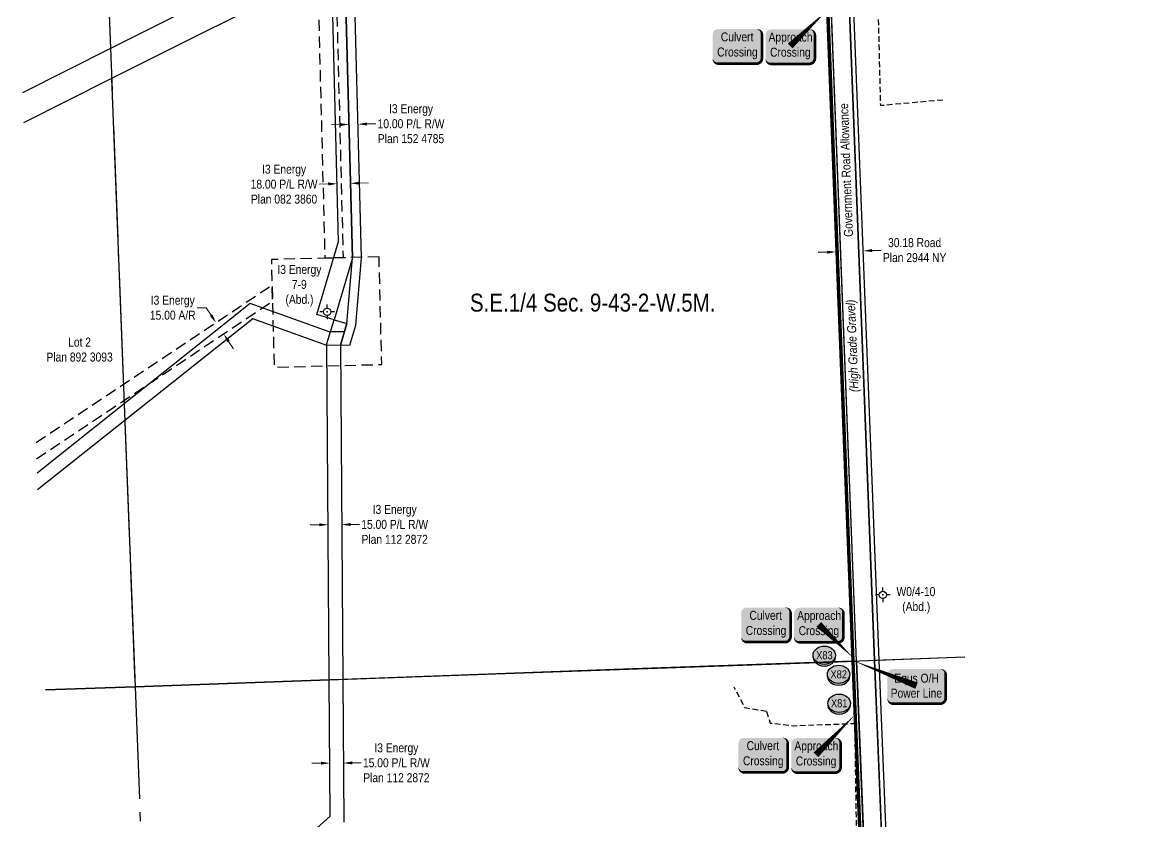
# Model space of a CAD drawing. Extents: x 683901 to 697439, y 5834844 to 5859401.
# Drawn here: x 687012 to 688258, y 5840493 to 5841384 of the extents above; entities that cross this region are included whole.
import ezdxf
from ezdxf.enums import TextEntityAlignment as Align

# ---------------------------------------------------------------- set-up
doc = ezdxf.new("R2010")
doc.units = 0
doc.header["$LTSCALE"] = 5
doc.header["$PDSIZE"] = 0.5
for name, pattern in [('foc-ACCESSROAD', [3.75, 2.5, -1.25]), ('foc-QUARTERLINE', [33, 25, -3, 2, -3]), ('UG_PIPE', [1.875, 1.25, -0.625])]:
    doc.linetypes.add(name, pattern=pattern)
doc.layers.get('Defpoints').update_dxf_attribs({"color": 9})
for name, color, linetype in [('AS-PIPE-UG', 44, 'UG_PIPE'), ('AS-POWER', 104, 'foc-POWER'), ('AS-POWER-T', 104, 'Continuous'), ('AS-TELEPHONE', 224, 'foc-TEL'), ('C-SYMBOL', 7, 'Continuous'), ('CG-NOTES', 7, 'Continuous'), ('F-AR', 190, 'foc-ACCESSROAD'), ('F-RW', 190, 'Continuous'), ('F-WS', 190, 'foc-ACCESSROAD'), ('F-WS-S', 190, 'Continuous'), ('L-QSEC', 8, 'foc-QUARTERLINE'), ('L-ROAD-T', 7, 'Continuous'), ('L-SEC', 7, 'Continuous'), ('L-TITLEDB', 4, 'Continuous'), ('L-TITLEDB-T', 4, 'Continuous'), ('P-CROSSINGS', 250, 'Continuous')]:
    doc.layers.add(name, color=color, linetype=linetype)
for name, color, linetype, lineweight in [('F-RW-T', 190, 'Continuous', 9), ('F-WS-T', 190, 'Continuous', 9), ('T-TEXT', 48, 'Continuous', 18)]:
    doc.layers.add(name, color=color, linetype=linetype, lineweight=lineweight)
doc.layers.add('oil_and_gas_wells_pt', color=7, linetype='Continuous', true_color=0xfc3d16)
doc.layers.add('P-PROPOSED-WL4', color=7, linetype='Continuous', true_color=0x5b5bc8)
doc.styles.add('175L', font='ARIALN.TTF', dxfattribs={"height": 20})
doc.styles.add('80', font='ARIALN.TTF', dxfattribs={"height": 10})
doc.styles.add('80CG', font='ARIALN.TTF', dxfattribs={"height": 10})
doc.styles.add('80L', font='ARIALN.TTF', dxfattribs={"height": 10})
doc.styles.add('80LS', font='ARIALNI.TTF', dxfattribs={"height": 10})
doc.styles.add('Crossing', font='ARIALN.TTF', dxfattribs={"height": 10})
doc.styles.add('foc-LtypeFont', font='ARIALN.TTF', dxfattribs={"height": 7.35})
doc.linetypes.add('foc-POWER', pattern='A,6,-1,["P",foc-LtypeFont,S=0.2,R=0,X=-0.625,Y=-0.75],-1.24,4', length=12.24)
doc.linetypes.add('foc-TEL', pattern='A,2,-1,["T",foc-LtypeFont,S=0.2,R=0,X=-0.425,Y=-0.75],-1.24,8', length=12.24)
doc.linetypes.add('foc-TEL-NOLINE', pattern='A,0,-2,["T",foc-LtypeFont,S=0.2,R=0,X=-0.425,Y=-0.75],-10.24', length=12.24)
doc.dimstyles.new('Compass 5 000', dxfattribs={"dimscale": 5, "dimtxt": 9, "dimasz": 2, "dimexe": 0.2, "dimexo": 0.0625, "dimgap": 0.5, "dimtad": 0, "dimtih": 1, "dimtoh": 1, "dimzin": 0, "dimdsep": 46, "dimtxsty": '80CG', "dimcen": 0.1, "dimse1": 1, "dimse2": 1, "dimclrd": 256, "dimclrt": 256, "dimaunit": 1, "dimadec": 4, "dimazin": 0, "dimtfac": 0.06, "dimtofl": 0, "dimtmove": 0, "dimatfit": 1, "dimfxl": 0.2, "dimtolj": 1, "dimtzin": 0, "dimlwd": -1, "dimarcsym": 0})

# ---------------------------------------------------------------- blocks, each defined once
blk = doc.blocks.new('*U993')
h = blk.add_hatch(color=59)
edge = h.paths.add_edge_path()
edge.add_line((-21.5, -20), (21.5, -20))
edge.add_arc((21.5, -14), 6, 270, 360)
edge.add_line((27.5, -14), (27.5, 12.5))
edge.add_arc((21.5, 12.5), 6, 0, 90)
edge.add_line((21.5, 18.5), (-21.5, 18.5))
edge.add_arc((-21.5, 12.5), 6, 90, 180)
edge.add_line((-27.5, 12.5), (-27.5, -14))
edge.add_arc((-21.5, -14), 6, 180, 270)
at = {"color": 1, "flags": 128}
blk.add_lwpolyline([(41.8, 40.3, 0, 7.5, 0), (0, 0, 0, 0, 0)], format="xyseb", dxfattribs=at)
blk.add_lwpolyline([(-21.5, -20, 3, 3, 0), (21.5, -20, 3, 3, 0.414214), (27.5, -14, 3, 3, 0), (27.5, 12.5, 3, 0, 0.414214), (21.5, 18.5, 0, 0, 0), (-21.5, 18.5, 0, 0, 0.414214), (-27.5, 12.5, 0, 0, 0), (-27.5, -14, 0, 3, 0.414214)], format="xyseb", close=True, dxfattribs=at)
at = {"color": 1, "style": '80'}
blk.add_attdef('ENTER_TEXT_001', (-36, -5), '', height=10, dxfattribs=at)
blk = doc.blocks.new('*U983')
h = blk.add_hatch(color=254)
edge = h.paths.add_edge_path()
edge.add_line((-21.5, -20), (21.5, -20))
edge.add_arc((21.5, -14), 6, 270, 360)
edge.add_line((27.5, -14), (27.5, 12.5))
edge.add_arc((21.5, 12.5), 6, 0, 90)
edge.add_line((21.5, 18.5), (-21.5, 18.5))
edge.add_arc((-21.5, 12.5), 6, 90, 180)
edge.add_line((-27.5, 12.5), (-27.5, -14))
edge.add_arc((-21.5, -14), 6, 180, 270)
at = {"color": 160, "flags": 128}
blk.add_lwpolyline([(-21.5, -20, 3, 3, 0), (21.5, -20, 3, 3, 0.414214), (27.5, -14, 3, 3, 0), (27.5, 12.5, 3, 0, 0.414214), (21.5, 18.5, 0, 0, 0), (-21.5, 18.5, 0, 0, 0.414214), (-27.5, 12.5, 0, 0, 0), (-27.5, -14, 0, 3, 0.414214)], format="xyseb", close=True, dxfattribs=at)
at = {"color": 160, "style": '80'}
blk.add_attdef('ENTER_TEXT_001', (-26.8, -4.9), '', height=10, dxfattribs=at)
blk = doc.blocks.new('*U984')
h = blk.add_hatch(color=59)
edge = h.paths.add_edge_path()
edge.add_line((-21.5, -20), (21.5, -20))
edge.add_arc((21.5, -14), 6, 270, 360)
edge.add_line((27.5, -14), (27.5, 12.5))
edge.add_arc((21.5, 12.5), 6, 0, 90)
edge.add_line((21.5, 18.5), (-21.5, 18.5))
edge.add_arc((-21.5, 12.5), 6, 90, 180)
edge.add_line((-27.5, 12.5), (-27.5, -14))
edge.add_arc((-21.5, -14), 6, 180, 270)
at = {"color": 1, "flags": 128}
blk.add_lwpolyline([(-21.5, -20, 3, 3, 0), (21.5, -20, 3, 3, 0.414214), (27.5, -14, 3, 3, 0), (27.5, 12.5, 3, 0, 0.414214), (21.5, 18.5, 0, 0, 0), (-21.5, 18.5, 0, 0, 0.414214), (-27.5, 12.5, 0, 0, 0), (-27.5, -14, 0, 3, 0.414214)], format="xyseb", close=True, dxfattribs=at)
blk.add_lwpolyline([(38.4, -37.3, 0, 7.5, 0), (0, 0, 0, 0, 0)], format="xyseb", dxfattribs=at)
at = {"color": 1, "style": '80'}
blk.add_attdef('ENTER_TEXT_001', (-36, -5), '', height=10, dxfattribs=at)
blk = doc.blocks.new('*U985')
h = blk.add_hatch(color=254)
edge = h.paths.add_edge_path()
edge.add_line((-21.5, -20), (21.5, -20))
edge.add_arc((21.5, -14), 6, 270, 360)
edge.add_line((27.5, -14), (27.5, 12.5))
edge.add_arc((21.5, 12.5), 6, 0, 90)
edge.add_line((21.5, 18.5), (-21.5, 18.5))
edge.add_arc((-21.5, 12.5), 6, 90, 180)
edge.add_line((-27.5, 12.5), (-27.5, -14))
edge.add_arc((-21.5, -14), 6, 180, 270)
at = {"color": 160, "flags": 128}
blk.add_lwpolyline([(-21.5, -20, 3, 3, 0), (21.5, -20, 3, 3, 0.414214), (27.5, -14, 3, 3, 0), (27.5, 12.5, 3, 0, 0.414214), (21.5, 18.5, 0, 0, 0), (-21.5, 18.5, 0, 0, 0.414214), (-27.5, 12.5, 0, 0, 0), (-27.5, -14, 0, 3, 0.414214)], format="xyseb", close=True, dxfattribs=at)
at = {"color": 160, "style": '80'}
blk.add_attdef('ENTER_TEXT_001', (-26.8, -4.9), '', height=10, dxfattribs=at)
blk = doc.blocks.new('*U986')
h = blk.add_hatch(color=59)
edge = h.paths.add_edge_path()
edge.add_line((-21.5, -20), (21.5, -20))
edge.add_arc((21.5, -14), 6, 270, 360)
edge.add_line((27.5, -14), (27.5, 12.5))
edge.add_arc((21.5, 12.5), 6, 0, 90)
edge.add_line((21.5, 18.5), (-21.5, 18.5))
edge.add_arc((-21.5, 12.5), 6, 90, 180)
edge.add_line((-27.5, 12.5), (-27.5, -14))
edge.add_arc((-21.5, -14), 6, 180, 270)
at = {"color": 1, "flags": 128}
blk.add_lwpolyline([(43.8, 45, 0, 7.5, 0), (0, 0, 0, 0, 0)], format="xyseb", dxfattribs=at)
blk.add_lwpolyline([(-21.5, -20, 3, 3, 0), (21.5, -20, 3, 3, 0.414214), (27.5, -14, 3, 3, 0), (27.5, 12.5, 3, 0, 0.414214), (21.5, 18.5, 0, 0, 0), (-21.5, 18.5, 0, 0, 0.414214), (-27.5, 12.5, 0, 0, 0), (-27.5, -14, 0, 3, 0.414214)], format="xyseb", close=True, dxfattribs=at)
at = {"color": 1, "style": '80'}
blk.add_attdef('ENTER_TEXT_001', (-36, -5), '', height=10, dxfattribs=at)
blk = doc.blocks.new('*U987')
h = blk.add_hatch(color=254)
edge = h.paths.add_edge_path()
edge.add_line((-21.5, -20), (21.5, -20))
edge.add_arc((21.5, -14), 6, 270, 360)
edge.add_line((27.5, -14), (27.5, 12.5))
edge.add_arc((21.5, 12.5), 6, 0, 90)
edge.add_line((21.5, 18.5), (-21.5, 18.5))
edge.add_arc((-21.5, 12.5), 6, 90, 180)
edge.add_line((-27.5, 12.5), (-27.5, -14))
edge.add_arc((-21.5, -14), 6, 180, 270)
at = {"color": 160, "flags": 128}
blk.add_lwpolyline([(-21.5, -20, 3, 3, 0), (21.5, -20, 3, 3, 0.414214), (27.5, -14, 3, 3, 0), (27.5, 12.5, 3, 0, 0.414214), (21.5, 18.5, 0, 0, 0), (-21.5, 18.5, 0, 0, 0.414214), (-27.5, 12.5, 0, 0, 0), (-27.5, -14, 0, 3, 0.414214)], format="xyseb", close=True, dxfattribs=at)
at = {"color": 160, "style": '80'}
blk.add_attdef('ENTER_TEXT_001', (-26.8, -4.9), '', height=10, dxfattribs=at)
blk = doc.blocks.new('*D1265')
at = {"layer": 'Defpoints', "color": 0, "transparency": 16777216}
for p in [(687376.1, 5841284.3), (687386.1, 5841284.6), (687386.5, 5841270.5)]:
    blk.add_point(p, dxfattribs=at)
at = {"layer": 'F-RW-T', "transparency": 16777216}
for p, q in [((687366.5, 5841270), (687356.5, 5841269.7)), ((687396.5, 5841270.8), (687406.5, 5841271))]:
    blk.add_line(p, q, dxfattribs=at)
for points in [[(687366.4, 5841271.7), (687366.5, 5841268.3), (687376.5, 5841270.3)], [(687396.4, 5841272.4), (687396.5, 5841269.1), (687386.5, 5841270.5)]]:
    blk.add_solid(points, dxfattribs=at)
at = {"layer": 'F-RW-T', "transparency": 16777216, "insert": (687445.6, 5841271), "char_height": 10, "attachment_point": 5, "style": '80CG'}
blk.add_mtext('\\A1;I3 Energy\\P10.00 P/L R/W\\PPlan 152 4785', dxfattribs=at)
blk = doc.blocks.new('*D1270')
at = {"layer": 'Defpoints', "color": 0, "transparency": 16777216}
for p in [(687363.2, 5841206.2), (687363.2, 5841204.1), (687378.2, 5841206.6)]:
    blk.add_point(p, dxfattribs=at)
at = {"layer": 'F-RW-T', "transparency": 16777216}
for p, q in [((687353.2, 5841203.9), (687343.2, 5841203.6)), ((687388.2, 5841204.8), (687398.2, 5841205.1))]:
    blk.add_line(p, q, dxfattribs=at)
for points in [[(687353.2, 5841205.6), (687353.3, 5841202.2), (687363.2, 5841204.1)], [(687388.2, 5841206.5), (687388.2, 5841203.1), (687378.2, 5841204.5)]]:
    blk.add_solid(points, dxfattribs=at)
at = {"layer": 'F-RW-T', "transparency": 16777216, "insert": (687304.1, 5841203.6), "char_height": 10, "attachment_point": 5, "style": '80CG'}
blk.add_mtext('\\A1;I3 Energy\\P18.00 P/L R/W\\PPlan 082 3860', dxfattribs=at)
blk = doc.blocks.new('*D1271')
at = {"layer": 'Defpoints', "color": 0, "transparency": 16777216}
for p in [(687353.3, 5840826.1), (687368.3, 5840826.2), (687368.3, 5840824.2)]:
    blk.add_point(p, dxfattribs=at)
at = {"layer": 'F-RW-T', "transparency": 16777216}
for p, q in [((687343.3, 5840824.1), (687333.3, 5840824)), ((687378.3, 5840824.3), (687388.3, 5840824.4))]:
    blk.add_line(p, q, dxfattribs=at)
for points in [[(687343.3, 5840825.7), (687343.3, 5840822.4), (687353.3, 5840824.1)], [(687378.3, 5840826), (687378.3, 5840822.7), (687368.3, 5840824.2)]]:
    blk.add_solid(points, dxfattribs=at)
at = {"layer": 'F-RW-T', "transparency": 16777216, "insert": (687427.4, 5840824.4), "char_height": 10, "attachment_point": 5, "style": '80CG'}
blk.add_mtext('\\A1;I3 Energy\\P15.00 P/L R/W\\PPlan 112 2872', dxfattribs=at)
blk = doc.blocks.new('*D1272')
at = {"layer": 'Defpoints', "color": 0, "transparency": 16777216}
for p in [(687355.2, 5840560.4), (687370.2, 5840560.5), (687370.2, 5840558.5)]:
    blk.add_point(p, dxfattribs=at)
at = {"layer": 'F-RW-T', "transparency": 16777216}
for p, q in [((687345.2, 5840558.4), (687335.2, 5840558.3)), ((687380.2, 5840558.6), (687390.2, 5840558.7))]:
    blk.add_line(p, q, dxfattribs=at)
for points in [[(687345.2, 5840560), (687345.2, 5840556.7), (687355.2, 5840558.4)], [(687380.2, 5840560.3), (687380.2, 5840556.9), (687370.2, 5840558.5)]]:
    blk.add_solid(points, dxfattribs=at)
at = {"layer": 'F-RW-T', "transparency": 16777216, "insert": (687429.3, 5840558.7), "char_height": 10, "attachment_point": 5, "style": '80CG'}
blk.add_mtext('\\A1;I3 Energy\\P15.00 P/L R/W\\PPlan 112 2872', dxfattribs=at)
blk = doc.blocks.new('*D1319')
at = {"layer": 'Defpoints', "color": 0, "transparency": 16777216}
for p in [(687228.3, 5841049.2), (687231.2, 5841051.1), (687239.5, 5841038.6)]:
    blk.add_point(p, dxfattribs=at)
at = {"layer": 'F-RW-T', "transparency": 16777216}
for p, q in [((687217.2, 5841065.9), (687207.2, 5841065.9)), ((687222.8, 5841057.5), (687217.2, 5841065.9)), ((687242.2, 5841028.4), (687247.8, 5841020.1))]:
    blk.add_line(p, q, dxfattribs=at)
for points in [[(687224.2, 5841058.5), (687221.4, 5841056.6), (687228.3, 5841049.2)], [(687243.6, 5841029.4), (687240.8, 5841027.5), (687236.7, 5841036.7)]]:
    blk.add_solid(points, dxfattribs=at)
at = {"layer": 'F-RW-T', "transparency": 16777216, "insert": (687180, 5841065.9), "char_height": 10, "attachment_point": 5, "style": '80CG'}
blk.add_mtext('\\A1;I3 Energy\\P15.00 A/R', dxfattribs=at)
blk = doc.blocks.new('*D1140')
at = {"layer": 'Defpoints', "color": 0, "transparency": 16777216}
for p in [(687949.5, 5841133.3), (687919.4, 5841132.1), (687919.5, 5841128.2)]:
    blk.add_point(p, dxfattribs=at)
at = {"layer": 'L-TITLEDB-T', "transparency": 16777216}
for p, q in [((687909.6, 5841127.8), (687899.6, 5841127.4)), ((687959.7, 5841129.7), (687969.7, 5841130.1))]:
    blk.add_line(p, q, dxfattribs=at)
for points in [[(687909.5, 5841129.4), (687909.6, 5841126.1), (687919.5, 5841128.2)], [(687959.6, 5841131.4), (687959.8, 5841128), (687949.7, 5841129.3)]]:
    blk.add_solid(points, dxfattribs=at)
at = {"layer": 'L-TITLEDB-T', "transparency": 16777216, "insert": (688007, 5841130.1), "char_height": 10, "attachment_point": 5, "style": '80CG'}
blk.add_mtext('\\A1;30.18 Road\\PPlan 2944 NY', dxfattribs=at)
blk = doc.blocks.new('*U894')
h = blk.add_hatch(color=255)
edge = h.paths.add_edge_path()
edge.add_line((-26.5, -20), (26.5, -20))
edge.add_arc((26.5, -14), 6, 270, 360)
edge.add_line((32.5, -14), (32.5, 12.5))
edge.add_arc((26.5, 12.5), 6, 0, 90)
edge.add_line((26.5, 18.5), (-26.5, 18.5))
edge.add_arc((-26.5, 12.5), 6, 90, 180)
edge.add_line((-32.5, 12.5), (-32.5, -14))
edge.add_arc((-26.5, -14), 6, 180, 270)
at = {"color": 104, "flags": 128}
blk.add_lwpolyline([(-70.5, 27.8, 0, 7.5, 0), (0, 0, 0, 0, 0)], format="xyseb", dxfattribs=at)
blk.add_lwpolyline([(-26.5, -20, 3, 3, 0), (26.5, -20, 3, 3, 0.414214), (32.5, -14, 3, 3, 0), (32.5, 12.5, 3, 0, 0.414214), (26.5, 18.5, 0, 0, 0), (-26.5, 18.5, 0, 0, 0.414214), (-32.5, 12.5, 0, 0, 0), (-32.5, -14, 0, 3, 0.414214)], format="xyseb", close=True, dxfattribs=at)
at = {"color": 104, "style": '80'}
blk.add_attdef('ENTER_TEXT_001', (-26.8, -4.9), '', height=10, dxfattribs=at)
blk = doc.blocks.new('xing2')
h = blk.add_hatch(color=50)
h.dxf.hatch_style = 1
edge = h.paths.add_edge_path()
edge.add_ellipse((0, 0), major_axis=(-12.5, 0), ratio=0.816297, start_angle=0, end_angle=360)
h = blk.add_hatch(color=250)
h.dxf.hatch_style = 1
edge = h.paths.add_edge_path()
edge.add_ellipse((0, -2), major_axis=(-12.5, 0), ratio=0.816297, start_angle=0, end_angle=180)
edge.add_line((12.5, -2), (12.5, 0))
edge.add_ellipse((0, 0), major_axis=(-12.5, 0), ratio=0.816297, start_angle=0, end_angle=180, ccw=False)
edge.add_line((-12.5, 0), (-12.5, -2))
at = {"color": 250}
blk.add_ellipse((0, 0), major_axis=(-12.5, 0), ratio=0.816297, dxfattribs=at)
blk.add_ellipse((0, -2), major_axis=(-12.5, 0), ratio=0.816297, start_param=0, end_param=3.141593, dxfattribs=at)
at = {"color": 250, "style": 'Crossing'}
blk.add_attdef('CROSSING', text='', height=9, dxfattribs=at).set_placement((0.1, 0), align=Align.MIDDLE_CENTER)
at = {"color": 250, "style": 'Crossing', "flags": 1}
for tag, p in [('OWNER', (0.1, -12.5)), ('DESCRIPTION', (0.1, -25.8)), ('LOCATION', (0.1, -39.3)), ('DWG_REF', (0.1, -52.8))]:
    blk.add_attdef(tag, text='', height=9, dxfattribs=at).set_placement(p, align=Align.MIDDLE_CENTER)
blk = doc.blocks.new('GABD')
for p, q in [((-0.81, 0), (-1.62, 0)), ((0, 0.81), (0, 1.62)), ((1.62, 0), (0.81, 0)), ((0, -0.81), (0, -1.62))]:
    blk.add_line(p, q)
blk.add_circle((0, 0), 0.8)

msp = doc.modelspace()

# ---------------------------------------------------------------- linework, layer by layer
at = {"layer": 'AS-PIPE-UG', "flags": 128}
for points in [[(688038.41, 5841297.465), (687969.201, 5841291.17), (687964.525, 5841486.497)], [(687841.705, 5840615.854), (687817.859, 5840620), (687806.011, 5840642.859)], [(687841.705, 5840615.854), (687846.046, 5840602.966), (687872.02, 5840600.006), (687940.137, 5840602.619), (687958.616, 5839363.383)]]:
    msp.add_lwpolyline(points, dxfattribs=at)
at = {"layer": 'AS-POWER', "flags": 128}
msp.add_lwpolyline([(687867.596, 5840669.518), (688062.968, 5840676.917)], dxfattribs=at)
at = {"layer": 'AS-TELEPHONE', "linetype": 'foc-TEL-NOLINE', "flags": 128}
msp.add_lwpolyline([(687942.215, 5840672.176), (687910.849, 5841483.054), (687848.212, 5843112.381), (687786.621, 5844721.086), (687730.801, 5846190.68), (687715.753, 5846190.106), (687698.772, 5846639.392), (687713.735, 5846639.968), (687694.216, 5847153.865), (687690.774, 5847245.489), (687675.615, 5847244.884), (687667.977, 5847449.231), (687678.143, 5847449.762), (687683.095, 5847449.952), (687632.86, 5848787.367), (687572.447, 5850395.069), (687511.895, 5852003.159), (687450.353, 5853631.115), (687358.022, 5856062.335), (687265.59, 5858494.225), (687262.737, 5858568.877)], dxfattribs=at)
at = {"layer": 'F-AR', "flags": 128}
msp.add_lwpolyline([(687906.594, 5841462.877), (687402.326, 5841443.662), (687362.189, 5841423.654), (687369.931, 5841121.638), (687349.937, 5841121.125), (687341.87, 5841435.872), (687397.259, 5841463.483), (687905.82, 5841482.862)], close=True, dxfattribs=at)
msp.add_lwpolyline([(687028.068, 5840897.486), (687291.148, 5841073.115), (687290.694, 5841090.847), (687027.39, 5840915.069)], dxfattribs=at)
at = {"layer": 'F-RW', "flags": 128}
for points in [[(687366.9, 5841024.073), (687374.116, 5841048.301), (687380.373, 5841121.68), (687372.638, 5841417.275), (687358.738, 5841445.121)], [(687377.357, 5841024.149), (687383.993, 5841046.429), (687390.384, 5841121.385), (687382.577, 5841419.755), (687367.685, 5841449.587)], [(687372.638, 5841417.275), (687380.373, 5841121.68)], [(687364.897, 5841139.771), (687357.917, 5841406.465)], [(687340.632, 5841058.317), (687364.897, 5841139.771)], [(687380.373, 5841121.68), (687359.8, 5841052.607)], [(687371.377, 5841039.106), (687354.377, 5841038.983), (687266.291, 5841070.57), (687028.686, 5840881.46)], [(687359.8, 5841052.607), (687340.632, 5841058.317)], [(687377.357, 5841024.149), (687351.822, 5841023.964), (687269.094, 5841053.629), (687029.403, 5840862.859)], [(687351.806, 5841026.121), (687359.8, 5841052.607)], [(687359.8, 5841052.607), (687374.116, 5841048.301)], [(687374.116, 5841048.301), (687366.9, 5841024.073)], [(687354.518, 5840651.188), (687351.806, 5841026.121)], [(687366.9, 5841024.073), (687369.563, 5840651.726)], [(687355.652, 5840499.243), (687354.518, 5840651.188)], [(687369.563, 5840651.726), (687370.702, 5840492.604)], [(687115.742, 5840283.576), (687355.652, 5840499.243)]]:
    msp.add_lwpolyline(points, dxfattribs=at)
at = {"layer": 'F-WS', "flags": 128}
msp.add_lwpolyline([(687409.918, 5841122.663), (687349.937, 5841121.125), (687289.957, 5841119.588), (687293.032, 5840999.627), (687412.992, 5841002.702)], close=True, dxfattribs=at)
at = {"layer": 'L-QSEC', "flags": 128}
for points in [[(687075.868, 5842257.356), (687137.932, 5840643.524)], [(687137.932, 5840643.524), (687200.583, 5839037.009)]]:
    msp.add_lwpolyline(points, dxfattribs=at)
at = {"layer": 'L-SEC', "flags": 128}
for points in [[(687942.215, 5840672.176), (687926.531, 5841077.615), (687926.531, 5841077.615), (687910.849, 5841483.054)], [(687962.315, 5840672.966), (687946.635, 5841078.363), (687930.952, 5841483.759)], [(687137.932, 5840643.524), (687540.073, 5840657.85), (687942.215, 5840672.176)], [(687942.215, 5840672.176), (687958.433, 5840271.613), (687974.65, 5839871.05)], [(687962.315, 5840672.966), (688062.968, 5840676.917)], [(687994.749, 5839871.851), (687978.533, 5840272.409), (687962.315, 5840672.966)], [(687037.992, 5840639.946), (687137.932, 5840643.524)]]:
    msp.add_lwpolyline(points, dxfattribs=at)
at = {"layer": 'L-TITLEDB', "flags": 128}
for points in [[(687921.021, 5841090.38), (687905.82, 5841482.863)], [(687942.215, 5840672.177), (687910.849, 5841483.054)], [(687930.959, 5841483.757), (687962.313, 5840672.965)], [(687967.338, 5840673.162), (687935.988, 5841483.932)], [(687321.669, 5841460.646), (687110.596, 5841354.788)], [(687106.837, 5841452.472), (687110.596, 5841354.788)], [(687342.65, 5841437.052), (687111.883, 5841321.317)], [(687110.596, 5841354.788), (687012.339, 5841305.494)], [(687111.883, 5841321.317), (687013.63, 5841272.019)], [(687111.883, 5841321.317), (687137.932, 5840643.525)], [(687937.19, 5840671.997), (687921.021, 5841090.38)], [(687937.19, 5840671.997), (687692.455, 5840663.28)], [(687954.151, 5840253.016), (687937.19, 5840671.997)], [(687974.65, 5839871.052), (687942.215, 5840672.177)], [(687962.313, 5840672.965), (687994.751, 5839871.835)], [(687999.777, 5839872.03), (687967.338, 5840673.162)], [(687692.455, 5840663.28), (687369.563, 5840651.726)], [(687354.518, 5840651.188), (687137.932, 5840643.525)], [(687369.563, 5840651.726), (687354.518, 5840651.188)], [(687137.932, 5840643.525), (687037.991, 5840639.947)]]:
    msp.add_lwpolyline(points, dxfattribs=at)
at = {"layer": 'oil_and_gas_wells_pt'}
for p in [(687352.136, 5841061.329), (687971.564, 5840745.887)]:
    msp.add_point(p, dxfattribs=at)
at = {"layer": 'P-PROPOSED-WL4', "flags": 128}
msp.add_lwpolyline([(687783.093, 5844720.962, 3, 3, 0), (687800.936, 5844254.597, 3, 3, 0), (687800.936, 5844254.597, 3, 3, 0), (687813.834, 5843916.797, 3, 3, 0), (687844.662, 5843112.248, 3, 3, 0), (687859.208, 5842734.707, 3, 3, 0), (687886.484, 5842735.758, 3, 3, 0), (687902.784, 5842312.222, 3, 3, 0), (688255.28, 5842325.232, 3, 3, 0), (688256.295, 5842297.798, 3, 3, 0), (687903.834, 5842284.756, 3, 3, 0), (687924.419, 5841746.95, 3, 3, 0), (687925.641, 5841715.029, 3, 3, 0), (687925.894, 5841708.426, 3, 3, 0), (687898.727, 5841707.388, 3, 3, 0), (687907.319, 5841482.919, 3, 3, 0), (687938.689, 5840672.056, 3, 3, 0), (687971.124, 5839870.922, 3, 3, 0)], format="xyseb", dxfattribs=at)

# ---------------------------------------------------------------- block references
at = {"layer": 'AS-POWER-T'}
ref = msp.add_blockref('*U894', (688009.162, 5840644.701), dxfattribs=dict(at, xscale=0.99969901, yscale=0.99969901, zscale=0.99969901))
ref.add_attrib('ENTER_TEXT_001', 'Equs O/H', (687984.361, 5840648.027), dxfattribs={"layer": '0', "color": 104, "height": 9.997, "style": '80'})
ref.add_attrib('ENTER_TEXT_002', 'Power Line', (687980.327, 5840631.365), dxfattribs={"layer": '0', "color": 104, "height": 9.997, "style": '80'})
at = {"layer": 'CG-NOTES'}
ref = msp.add_blockref('*U993', (687868.307, 5841357.721), dxfattribs=dict(at, xscale=0.999081924950458, yscale=0.999081924950458, zscale=0.999081924950458))
ref.add_attrib('ENTER_TEXT_001', 'Approach', (687844.206, 5841362.608), dxfattribs={"layer": '0', "color": 1, "height": 9.9908, "style": '80'})
ref.add_attrib('ENTER_TEXT_002', 'Crossing', (687845.852, 5841345.78), dxfattribs={"layer": '0', "color": 1, "height": 9.9908, "style": '80'})
ref = msp.add_blockref('*U983', (687809.359, 5841358.018), dxfattribs=dict(at, xscale=1.000131017163248, yscale=1.000131017163248, zscale=1.000131017163248))
ref.add_attrib('ENTER_TEXT_001', 'Culvert', (687790.976, 5841362.822), dxfattribs={"layer": '0', "color": 160, "height": 10.0013, "style": '80'})
ref.add_attrib('ENTER_TEXT_002', 'Crossing', (687786.88, 5841345.976), dxfattribs={"layer": '0', "color": 160, "height": 10.0013, "style": '80'})
ref = msp.add_blockref('*U985', (687841.225, 5840713.297), dxfattribs=dict(at, xscale=1.000131017163248, yscale=1.000131017163248, zscale=1.000131017163248))
ref.add_attrib('ENTER_TEXT_001', 'Culvert', (687822.842, 5840718.101), dxfattribs={"layer": '0', "color": 160, "height": 10.0013, "style": '80'})
ref.add_attrib('ENTER_TEXT_002', 'Crossing', (687818.746, 5840701.254), dxfattribs={"layer": '0', "color": 160, "height": 10.0013, "style": '80'})
ref = msp.add_blockref('*U984', (687900.173, 5840712.999), dxfattribs=dict(at, xscale=0.999081924950458, yscale=0.999081924950458, zscale=0.999081924950458))
ref.add_attrib('ENTER_TEXT_001', 'Approach', (687876.072, 5840717.887), dxfattribs={"layer": '0', "color": 1, "height": 9.9908, "style": '80'})
ref.add_attrib('ENTER_TEXT_002', 'Crossing', (687877.718, 5840701.058), dxfattribs={"layer": '0', "color": 1, "height": 9.9908, "style": '80'})
ref = msp.add_blockref('*U986', (687897.063, 5840567.735), dxfattribs=dict(at, xscale=0.999081924950458, yscale=0.999081924950458, zscale=0.999081924950458))
ref.add_attrib('ENTER_TEXT_001', 'Approach', (687872.962, 5840572.623), dxfattribs={"layer": '0', "color": 1, "height": 9.9908, "style": '80'})
ref.add_attrib('ENTER_TEXT_002', 'Crossing', (687874.608, 5840555.794), dxfattribs={"layer": '0', "color": 1, "height": 9.9908, "style": '80'})
ref = msp.add_blockref('*U987', (687838.115, 5840568.032), dxfattribs=dict(at, xscale=1.000131017163248, yscale=1.000131017163248, zscale=1.000131017163248))
ref.add_attrib('ENTER_TEXT_001', 'Culvert', (687819.732, 5840572.836), dxfattribs={"layer": '0', "color": 160, "height": 10.0013, "style": '80'})
ref.add_attrib('ENTER_TEXT_002', 'Crossing', (687815.635, 5840555.99), dxfattribs={"layer": '0', "color": 160, "height": 10.0013, "style": '80'})
at = {"layer": 'F-WS-S', "xscale": 5, "yscale": 5, "zscale": 5}
for p in [(687352.136, 5841061.329), (687971.564, 5840745.887)]:
    msp.add_blockref('GABD', p, dxfattribs=at)
at = {"layer": 'P-CROSSINGS'}
for p, values in [((687906.312, 5840678.669), {'CROSSING': 'X83'}), ((687922.26, 5840657.33), {'CROSSING': 'X82'}), ((687922.846, 5840625.086), {'CROSSING': 'X81'})]:
    msp.add_blockref('xing2', p, dxfattribs=at).add_auto_attribs(values)

# ---------------------------------------------------------------- texts
at = {"layer": 'C-SYMBOL', "color": 3, "style": '175L'}
msp.add_text('S.E.1/4 Sec. 9-43-2-W.5M.', height=20, dxfattribs=at).set_placement((687648.151, 5841055.632), align=Align.BOTTOM_CENTER)
at = {"layer": 'F-WS-T', "char_height": 10, "attachment_point": 1, "style": '175L'}
for s, insert in [('\\pi0.5957;I3 Energy\\P\\pi16.762;7-9\\P\\pi9.6134;(Abd.)', (687296.069, 5841113.634)), ('\\pi3.2321;W0/4-10\\P\\pi9.6134;(Abd.)', (687983.588, 5840754.582))]:
    msp.add_mtext_dynamic_manual_height_columns(s, width=49.03588, gutter_width=100, heights=[0], dxfattribs=dict(at, insert=insert))
at = {"layer": 'L-ROAD-T', "style": '80L'}
msp.add_text('Government Road Allowance', height=10, rotation=92.127014, dxfattribs=at).set_placement((687930.581, 5841219.349), align=Align.MIDDLE_CENTER)
at = {"layer": 'L-TITLEDB-T', "insert": (687038.697, 5841032.65), "char_height": 10, "attachment_point": 1, "style": '80L'}
msp.add_mtext_dynamic_manual_height_columns('\\pi24.695;Lot 2\\P\\pi0.48997;Plan 892 3093', width=73.44925, gutter_width=50, heights=[0], dxfattribs=at)
at = {"layer": 'T-TEXT', "style": '80LS'}
msp.add_text('(High Grade Gravel)', height=10, rotation=92.314049, dxfattribs=at).set_placement((687937.52, 5841023.445), align=Align.MIDDLE_CENTER)

# ---------------------------------------------------------------- dimensions: what is measured, and where the dimension line sits
at = {"layer": 'F-RW-T', "color": 3}
for p1, p2, distance, text, picture, middle in [((687376.118, 5841284.289), (687386.114, 5841284.551), -14.041, 'I3 Energy\\P10.00 P/L R/W\\PPlan 152 4785', '*D1265', (687445.561, 5841271.038)), ((687378.15, 5841206.616), (687363.158, 5841206.224), 2.079, 'I3 Energy\\P18.00 P/L R/W\\PPlan 082 3860', '*D1270', (687304.133, 5841203.622)), ((687353.253, 5840826.088), (687368.315, 5840826.196), -1.947, 'I3 Energy\\P15.00 P/L R/W\\PPlan 112 2872', '*D1271', (687427.415, 5840824.392)), ((687355.154, 5840560.384), (687370.216, 5840560.491), -1.947, 'I3 Energy\\P15.00 P/L R/W\\PPlan 112 2872', '*D1272', (687429.315, 5840558.688))]:
    dim = msp.add_aligned_dim(p1=p1, p2=p2, distance=distance, text=text, dimstyle='Compass 5 000', dxfattribs=at)
    dim.commit()
    dim.dimension.update_dxf_attribs({"geometry": picture, "text_midpoint": middle})
at = {"layer": 'F-RW-T'}
dim = msp.add_aligned_dim(p1=(687239.518, 5841038.648), p2=(687231.189, 5841051.123), distance=3.427, text='I3 Energy\\P15.00 A/R', dimstyle='Compass 5 000', dxfattribs=at)
dim.commit()
dim.dimension.update_dxf_attribs({"geometry": '*D1319', "text_midpoint": (687179.953, 5841065.854)})
at = {"layer": 'L-TITLEDB-T'}
dim = msp.add_linear_dim(base=(687919.55, 5841128.165), p1=(687949.549, 5841133.277), p2=(687919.399, 5841132.127), angle=182.183198, text='30.18 Road\\PPlan 2944 NY', dimstyle='Compass 5 000', dxfattribs=at)
dim.commit()
dim.dimension.update_dxf_attribs({"geometry": '*D1140', "text_midpoint": (688007.046, 5841130.077), "dimtype": 161})

doc.saveas('drawing.dxf')
